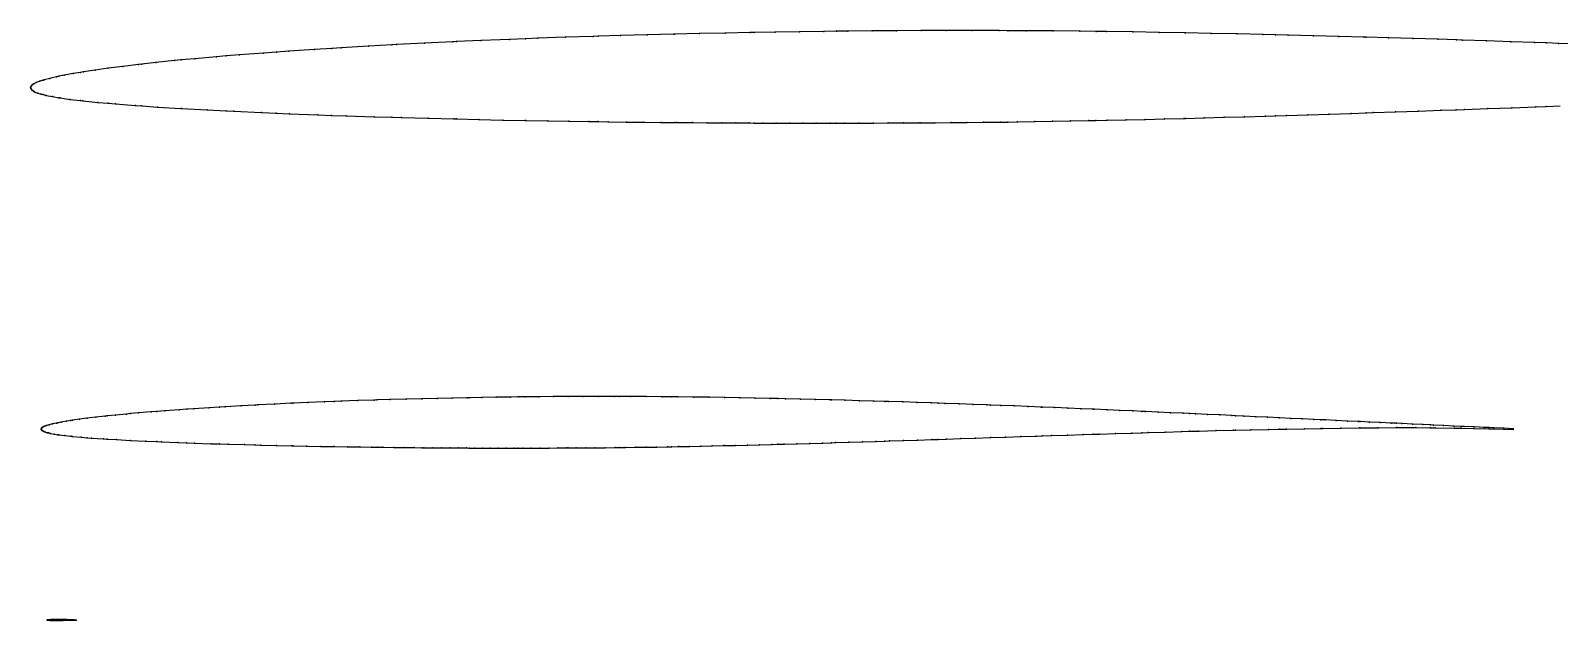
# Model space of a CAD drawing. Extents: x 0 to 4.67, y -4.5 to 1.66.
# Drawn here: x 0.2755 to 0.6919, y -4.5001 to -4.3394 of the extents above; entities that cross this region are included whole.
import ezdxf

# ---------------------------------------------------------------- set-up
doc = ezdxf.new("R2010")
doc.units = 0
doc.layers.get('0').update_dxf_attribs({"linetype": 'CONTINUOUS'})

msp = doc.modelspace()

# ---------------------------------------------------------------- linework, layer by layer
at = {"color": 4}
msp.add_lwpolyline([(0.69811, -4.34317), (0.69167, -4.34293), (0.68833, -4.34281), (0.68519, -4.34269), (0.67867, -4.34246), (0.6721, -4.34224), (0.66549, -4.34202), (0.66388, -4.34197), (0.65885, -4.34181), (0.65215, -4.3416), (0.64542, -4.3414), (0.63928, -4.34122), (0.63864, -4.3412), (0.63182, -4.34102), (0.62496, -4.34084), (0.61806, -4.34066), (0.61464, -4.34058), (0.61112, -4.3405), (0.60413, -4.34034), (0.5971, -4.3402), (0.59009, -4.34006), (0.59003, -4.34006), (0.58291, -4.33993), (0.57576, -4.33982), (0.56856, -4.33971), (0.56572, -4.33968), (0.56132, -4.33963), (0.55404, -4.33955), (0.54671, -4.3395), (0.54168, -4.33947), (0.53935, -4.33946), (0.53198, -4.33944), (0.52491, -4.33945), (0.51806, -4.33946), (0.51806, -4.33946), (0.51135, -4.3395), (0.50472, -4.33954), (0.49814, -4.3396), (0.49498, -4.33963), (0.49157, -4.33967), (0.48496, -4.33976), (0.47829, -4.33986), (0.47256, -4.33995), (0.47154, -4.33997), (0.46469, -4.3401), (0.45774, -4.34025), (0.45091, -4.3404), (0.45067, -4.34041), (0.44348, -4.34059), (0.43617, -4.3408), (0.43011, -4.34097), (0.42875, -4.34102), (0.42124, -4.34127), (0.41363, -4.34154), (0.41028, -4.34166), (0.40596, -4.34184), (0.39825, -4.34216), (0.39151, -4.34245), (0.39051, -4.3425), (0.3828, -4.34287), (0.37513, -4.34326), (0.3739, -4.34333), (0.36757, -4.34369), (0.36013, -4.34413), (0.35751, -4.34429), (0.35286, -4.34459), (0.34579, -4.34507), (0.34244, -4.3453), (0.33893, -4.34556), (0.33235, -4.34607), (0.32875, -4.34636), (0.32609, -4.34658), (0.3202, -4.34711), (0.31652, -4.34745), (0.3147, -4.34763), (0.30959, -4.34816), (0.3058, -4.34858), (0.30489, -4.34868), (0.30058, -4.3492), (0.29664, -4.3497), (0.29664, -4.3497), (0.29307, -4.35021), (0.28989, -4.35069), (0.28907, -4.35082), (0.28708, -4.35116), (0.28462, -4.35161), (0.28316, -4.3519), (0.2825, -4.35204), (0.28068, -4.35246), (0.27917, -4.35285), (0.27891, -4.35292), (0.27796, -4.35324), (0.27704, -4.3536), (0.27638, -4.35391), (0.27636, -4.35393), (0.27594, -4.35426), (0.27566, -4.35455), (0.27552, -4.35479), (0.27548, -4.35498), (0.27551, -4.35514), (0.27563, -4.35534), (0.27583, -4.35558), (0.27617, -4.35589), (0.27633, -4.356), (0.27668, -4.35617), (0.27741, -4.35645), (0.2784, -4.35676), (0.27889, -4.35689), (0.27971, -4.35708), (0.28141, -4.35743), (0.28313, -4.35773), (0.28356, -4.3578), (0.28629, -4.35818), (0.28905, -4.35852), (0.28971, -4.35859), (0.29384, -4.359), (0.29661, -4.35925), (0.29863, -4.35943), (0.30406, -4.35985), (0.30577, -4.35997), (0.31006, -4.36026), (0.31649, -4.36066), (0.31657, -4.36067), (0.32354, -4.36105), (0.32873, -4.36132), (0.33083, -4.36142), (0.33835, -4.36177), (0.34241, -4.36195), (0.34601, -4.36209), (0.35374, -4.36239), (0.35748, -4.36253), (0.36146, -4.36266), (0.36907, -4.36291), (0.37387, -4.36305), (0.37652, -4.36313), (0.38378, -4.36332), (0.39082, -4.36351), (0.39148, -4.36352), (0.39761, -4.36366), (0.40414, -4.3638), (0.41025, -4.36392), (0.4104, -4.36392), (0.41639, -4.36403), (0.42212, -4.36412), (0.42759, -4.36421), (0.43008, -4.36424), (0.43281, -4.36428), (0.4378, -4.36434), (0.44257, -4.36439), (0.44715, -4.36444), (0.45088, -4.36448), (0.45153, -4.36449), (0.45575, -4.36452), (0.45981, -4.36455), (0.46375, -4.36457), (0.46757, -4.36459), (0.47131, -4.36461), (0.47254, -4.36462), (0.47497, -4.36463), (0.4786, -4.36463), (0.4822, -4.36464), (0.48582, -4.36465), (0.48949, -4.36465), (0.49326, -4.36465), (0.49496, -4.36465), (0.49717, -4.36465), (0.50108, -4.36463), (0.50506, -4.36462), (0.50912, -4.36461), (0.51326, -4.36459), (0.51747, -4.36457), (0.51803, -4.36456), (0.52176, -4.36454), (0.52612, -4.3645), (0.53056, -4.36446), (0.53508, -4.36441), (0.53967, -4.36436), (0.54165, -4.36434), (0.54433, -4.3643), (0.54907, -4.36423), (0.55389, -4.36415), (0.55878, -4.36406), (0.56375, -4.36397), (0.5657, -4.36393), (0.56879, -4.36386), (0.57391, -4.36375), (0.5791, -4.36362), (0.58437, -4.36349), (0.58971, -4.36336), (0.59006, -4.36335), (0.59513, -4.36321), (0.60063, -4.36306), (0.6062, -4.3629), (0.61185, -4.36273), (0.61461, -4.36265), (0.61757, -4.36256), (0.62337, -4.36238), (0.62924, -4.36219), (0.63519, -4.36199), (0.63926, -4.36186), (0.64121, -4.36179), (0.64731, -4.36158), (0.65349, -4.36137), (0.65974, -4.36115), (0.66386, -4.361), (0.66606, -4.36092), (0.67246, -4.36069), (0.67894, -4.36045), (0.68549, -4.36021), (0.6883, -4.3601), (0.69212, -4.35996)], dxfattribs=at)
for points in [[(0.67939, -4.44787), (0.67676, -4.44775), (0.67409, -4.44763), (0.67273, -4.44757), (0.67141, -4.44751), (0.6687, -4.44739), (0.66596, -4.44726), (0.66519, -4.44723), (0.66319, -4.44714), (0.66041, -4.44701), (0.6576, -4.44688), (0.6568, -4.44684), (0.65476, -4.44675), (0.6519, -4.44661), (0.64901, -4.44648), (0.6476, -4.44641), (0.6461, -4.44634), (0.64316, -4.44621), (0.6402, -4.44607), (0.63765, -4.44595), (0.63721, -4.44593), (0.6342, -4.44578), (0.63116, -4.44564), (0.6281, -4.44549), (0.62697, -4.44544), (0.62501, -4.44535), (0.6219, -4.4452), (0.61877, -4.44505), (0.61564, -4.4449), (0.6156, -4.4449), (0.61242, -4.44475), (0.60921, -4.4446), (0.60597, -4.44444), (0.6037, -4.44434), (0.60271, -4.44429), (0.59942, -4.44414), (0.59611, -4.44398), (0.59278, -4.44383), (0.59121, -4.44375), (0.58942, -4.44367), (0.58603, -4.44352), (0.58262, -4.44336), (0.57918, -4.44321), (0.57823, -4.44316), (0.57572, -4.44305), (0.57224, -4.4429), (0.56873, -4.44274), (0.56519, -4.44259), (0.56482, -4.44257), (0.56163, -4.44244), (0.55804, -4.44229), (0.55443, -4.44214), (0.55105, -4.442), (0.5508, -4.44199), (0.54714, -4.44184), (0.54345, -4.44169), (0.53974, -4.44155), (0.53698, -4.44144), (0.53601, -4.44141), (0.53225, -4.44127), (0.52846, -4.44113), (0.52465, -4.44099), (0.52267, -4.44092), (0.52082, -4.44086), (0.51696, -4.44073), (0.51307, -4.4406), (0.50916, -4.44048), (0.50821, -4.44045), (0.50523, -4.44036), (0.50127, -4.44024), (0.49728, -4.44013), (0.49365, -4.44003), (0.49327, -4.44002), (0.48924, -4.43991), (0.48518, -4.43981), (0.48109, -4.43972), (0.47907, -4.43967), (0.47698, -4.43963), (0.47285, -4.43954), (0.46869, -4.43946), (0.46454, -4.43939), (0.46451, -4.43938), (0.4603, -4.43932), (0.45606, -4.43926), (0.45181, -4.4392), (0.45013, -4.43918), (0.44752, -4.43915), (0.44321, -4.43912), (0.43888, -4.43909), (0.4359, -4.43908), (0.43452, -4.43908), (0.43016, -4.43908), (0.42598, -4.43908), (0.42192, -4.4391), (0.42192, -4.4391), (0.41795, -4.43913), (0.41403, -4.43916), (0.41014, -4.4392), (0.40827, -4.43922), (0.40625, -4.43925), (0.40234, -4.43931), (0.39839, -4.43937), (0.395, -4.43943), (0.3944, -4.43944), (0.39034, -4.43952), (0.38623, -4.43961), (0.38219, -4.43971), (0.38205, -4.43971), (0.37779, -4.43982), (0.37347, -4.43995), (0.36988, -4.44005), (0.36908, -4.44008), (0.36463, -4.44023), (0.36013, -4.44039), (0.35815, -4.44046), (0.35559, -4.44056), (0.35103, -4.44075), (0.34704, -4.44092), (0.34645, -4.44095), (0.34189, -4.44117), (0.33735, -4.44139), (0.33662, -4.44143), (0.33287, -4.44163), (0.32848, -4.44189), (0.32692, -4.44198), (0.32417, -4.44215), (0.31999, -4.44242), (0.31801, -4.44256), (0.31593, -4.4427), (0.31204, -4.44299), (0.30991, -4.44316), (0.30834, -4.44328), (0.30485, -4.44358), (0.30267, -4.44377), (0.30159, -4.44387), (0.29857, -4.44417), (0.29633, -4.44441), (0.29579, -4.44446), (0.29324, -4.44476), (0.29091, -4.44504), (0.29091, -4.44504), (0.2888, -4.44532), (0.28691, -4.44559), (0.28643, -4.44566), (0.28525, -4.44585), (0.2838, -4.4461), (0.28293, -4.44626), (0.28254, -4.44634), (0.28146, -4.44657), (0.28057, -4.44679), (0.28042, -4.44683), (0.27986, -4.447), (0.27931, -4.4472), (0.27892, -4.44737), (0.27891, -4.44738), (0.27866, -4.44756), (0.27849, -4.44772), (0.27841, -4.44785), (0.27839, -4.44797), (0.27841, -4.44807), (0.27847, -4.44819), (0.2786, -4.44832), (0.2788, -4.44848), (0.27889, -4.44854), (0.2791, -4.44863), (0.27953, -4.44879), (0.28011, -4.44896), (0.2804, -4.44903), (0.28089, -4.44914), (0.2819, -4.44934), (0.28291, -4.4495), (0.28317, -4.44954), (0.28478, -4.44975), (0.28641, -4.44993), (0.28681, -4.44997), (0.28925, -4.45019), (0.29089, -4.45032), (0.29209, -4.45041), (0.2953, -4.45063), (0.29631, -4.4507), (0.29885, -4.45085), (0.30266, -4.45106), (0.3027, -4.45106), (0.30683, -4.45126), (0.30989, -4.4514), (0.31114, -4.45146), (0.31559, -4.45163), (0.31799, -4.45172), (0.32012, -4.4518), (0.3247, -4.45195), (0.32691, -4.45202), (0.32926, -4.45209), (0.33376, -4.45222), (0.3366, -4.4523), (0.33818, -4.45234), (0.34247, -4.45244), (0.34663, -4.45253), (0.34703, -4.45254), (0.35065, -4.45261), (0.35452, -4.45268), (0.35813, -4.45275), (0.35822, -4.45275), (0.36177, -4.45281), (0.36516, -4.45285), (0.36839, -4.4529), (0.36987, -4.45292), (0.37148, -4.45294), (0.37444, -4.45297), (0.37726, -4.453), (0.37996, -4.45303), (0.38217, -4.45305), (0.38256, -4.45305), (0.38505, -4.45307), (0.38746, -4.45308), (0.38979, -4.4531), (0.39205, -4.45311), (0.39426, -4.45312), (0.39499, -4.45313), (0.39643, -4.45313), (0.39857, -4.45314), (0.40071, -4.45314), (0.40285, -4.45314), (0.40502, -4.45315), (0.40725, -4.45315), (0.40825, -4.45315), (0.40956, -4.45315), (0.41187, -4.45314), (0.41423, -4.45314), (0.41664, -4.45313), (0.41908, -4.45312), (0.42158, -4.45311), (0.42191, -4.45311), (0.42411, -4.4531), (0.42669, -4.45308), (0.42932, -4.45306), (0.43199, -4.45304), (0.43471, -4.45301), (0.43588, -4.453), (0.43747, -4.45298), (0.44027, -4.45294), (0.44312, -4.4529), (0.44602, -4.45286), (0.44896, -4.45281), (0.45011, -4.45279), (0.45194, -4.45275), (0.45497, -4.45269), (0.45804, -4.45263), (0.46116, -4.45256), (0.46432, -4.45249), (0.46453, -4.45248), (0.46753, -4.45241), (0.47078, -4.45233), (0.47408, -4.45224), (0.47742, -4.45216), (0.47906, -4.45211), (0.4808, -4.45207), (0.48423, -4.45197), (0.48771, -4.45187), (0.49123, -4.45177), (0.49363, -4.4517), (0.49479, -4.45167), (0.4984, -4.45156), (0.50206, -4.45144), (0.50575, -4.45133), (0.50819, -4.45125), (0.5095, -4.45121), (0.51328, -4.45109), (0.51712, -4.45096), (0.52099, -4.45083), (0.52266, -4.45078), (0.52492, -4.4507), (0.52888, -4.45057), (0.53289, -4.45044), (0.53695, -4.4503), (0.53696, -4.4503), (0.54105, -4.45016), (0.54519, -4.45002), (0.54939, -4.44988), (0.55103, -4.44983), (0.55362, -4.44974), (0.5579, -4.4496), (0.56222, -4.44946), (0.5648, -4.44938), (0.56659, -4.44932), (0.571, -4.44918), (0.57546, -4.44905), (0.57821, -4.44896), (0.57996, -4.44891), (0.58451, -4.44878), (0.5891, -4.44865), (0.5912, -4.44859), (0.59374, -4.44852), (0.59842, -4.4484), (0.60315, -4.44828), (0.60368, -4.44827), (0.60792, -4.44817), (0.61273, -4.44807), (0.61563, -4.44801), (0.61759, -4.44797), (0.6225, -4.44788), (0.62696, -4.44781), (0.62745, -4.4478), (0.63244, -4.44773), (0.63748, -4.44767), (0.63763, -4.44767), (0.64256, -4.44762), (0.64759, -4.44759), (0.64769, -4.44759), (0.65286, -4.44758), (0.65678, -4.4476), (0.65808, -4.44761), (0.66334, -4.44769), (0.66517, -4.44773), (0.66865, -4.4478), (0.67271, -4.44791), (0.674, -4.44794), (0.67939, -4.44808), (0.67939, -4.44797)], [(0.28786, -4.5), (0.28781, -4.5), (0.28776, -4.49999), (0.28773, -4.49999), (0.2877, -4.49999), (0.28765, -4.49999), (0.2876, -4.49999), (0.28758, -4.49999), (0.28754, -4.49998), (0.28749, -4.49998), (0.28743, -4.49998), (0.28742, -4.49998), (0.28738, -4.49998), (0.28732, -4.49997), (0.28726, -4.49997), (0.28724, -4.49997), (0.28721, -4.49997), (0.28715, -4.49997), (0.28709, -4.49996), (0.28704, -4.49996), (0.28703, -4.49996), (0.28697, -4.49996), (0.28691, -4.49996), (0.28686, -4.49995), (0.28683, -4.49995), (0.28679, -4.49995), (0.28673, -4.49995), (0.28667, -4.49994), (0.28661, -4.49994), (0.28661, -4.49994), (0.28655, -4.49994), (0.28648, -4.49994), (0.28642, -4.49993), (0.28638, -4.49993), (0.28636, -4.49993), (0.28629, -4.49993), (0.28623, -4.49992), (0.28616, -4.49992), (0.28613, -4.49992), (0.2861, -4.49992), (0.28603, -4.49991), (0.28596, -4.49991), (0.2859, -4.49991), (0.28588, -4.49991), (0.28583, -4.49991), (0.28576, -4.4999), (0.28569, -4.4999), (0.28562, -4.4999), (0.28561, -4.4999), (0.28555, -4.49989), (0.28548, -4.49989), (0.28541, -4.49989), (0.28534, -4.49989), (0.28534, -4.49989), (0.28527, -4.49988), (0.28519, -4.49988), (0.28512, -4.49988), (0.28507, -4.49988), (0.28505, -4.49987), (0.28498, -4.49987), (0.2849, -4.49987), (0.28483, -4.49987), (0.28479, -4.49987), (0.28475, -4.49986), (0.28468, -4.49986), (0.2846, -4.49986), (0.28452, -4.49986), (0.28451, -4.49986), (0.28445, -4.49986), (0.28437, -4.49985), (0.28429, -4.49985), (0.28422, -4.49985), (0.28421, -4.49985), (0.28413, -4.49985), (0.28405, -4.49985), (0.28397, -4.49984), (0.28393, -4.49984), (0.28389, -4.49984), (0.28381, -4.49984), (0.28373, -4.49984), (0.28365, -4.49984), (0.28365, -4.49984), (0.28357, -4.49984), (0.28348, -4.49984), (0.2834, -4.49983), (0.28337, -4.49983), (0.28331, -4.49983), (0.28323, -4.49983), (0.28315, -4.49983), (0.28309, -4.49983), (0.28306, -4.49983), (0.28297, -4.49983), (0.28289, -4.49983), (0.28281, -4.49983), (0.28281, -4.49983), (0.28274, -4.49983), (0.28266, -4.49984), (0.28258, -4.49984), (0.28255, -4.49984), (0.28251, -4.49984), (0.28243, -4.49984), (0.28235, -4.49984), (0.28229, -4.49984), (0.28227, -4.49984), (0.28219, -4.49984), (0.28211, -4.49984), (0.28203, -4.49985), (0.28203, -4.49985), (0.28195, -4.49985), (0.28186, -4.49985), (0.28179, -4.49985), (0.28178, -4.49985), (0.28169, -4.49986), (0.2816, -4.49986), (0.28156, -4.49986), (0.28151, -4.49986), (0.28142, -4.49987), (0.28135, -4.49987), (0.28133, -4.49987), (0.28125, -4.49988), (0.28116, -4.49988), (0.28114, -4.49988), (0.28107, -4.49988), (0.28098, -4.49989), (0.28095, -4.49989), (0.2809, -4.49989), (0.28081, -4.4999), (0.28078, -4.4999), (0.28074, -4.4999), (0.28066, -4.49991), (0.28062, -4.49991), (0.28059, -4.49991), (0.28052, -4.49992), (0.28048, -4.49992), (0.28046, -4.49993), (0.2804, -4.49993), (0.28035, -4.49994), (0.28034, -4.49994), (0.28029, -4.49994), (0.28025, -4.49995), (0.28025, -4.49995), (0.2802, -4.49995), (0.28017, -4.49996), (0.28016, -4.49996), (0.28014, -4.49996), (0.28011, -4.49997), (0.28009, -4.49997), (0.28008, -4.49997), (0.28006, -4.49997), (0.28004, -4.49998), (0.28004, -4.49998), (0.28003, -4.49998), (0.28002, -4.49999), (0.28001, -4.49999), (0.28001, -4.49999), (0.28001, -4.49999), (0.28, -4.49999), (0.28, -4.5), (0.28, -4.5), (0.28, -4.5), (0.28, -4.5), (0.28, -4.50001), (0.28001, -4.50001), (0.28001, -4.50001), (0.28001, -4.50001), (0.28002, -4.50001), (0.28003, -4.50002), (0.28004, -4.50002), (0.28005, -4.50002), (0.28007, -4.50002), (0.28009, -4.50003), (0.28009, -4.50003), (0.28013, -4.50003), (0.28016, -4.50004), (0.28016, -4.50004), (0.28021, -4.50004), (0.28025, -4.50004), (0.28027, -4.50004), (0.28033, -4.50005), (0.28035, -4.50005), (0.2804, -4.50005), (0.28048, -4.50005), (0.28048, -4.50005), (0.28056, -4.50006), (0.28062, -4.50006), (0.28064, -4.50006), (0.28073, -4.50006), (0.28078, -4.50006), (0.28082, -4.50007), (0.28091, -4.50007), (0.28095, -4.50007), (0.281, -4.50007), (0.28108, -4.50007), (0.28114, -4.50007), (0.28117, -4.50007), (0.28126, -4.50008), (0.28134, -4.50008), (0.28135, -4.50008), (0.28142, -4.50008), (0.28149, -4.50008), (0.28156, -4.50008), (0.28157, -4.50008), (0.28163, -4.50008), (0.2817, -4.50008), (0.28176, -4.50008), (0.28179, -4.50008), (0.28182, -4.50008), (0.28188, -4.50009), (0.28194, -4.50009), (0.28199, -4.50009), (0.28203, -4.50009), (0.28204, -4.50009), (0.28209, -4.50009), (0.28214, -4.50009), (0.28218, -4.50009), (0.28223, -4.50009), (0.28227, -4.50009), (0.28229, -4.50009), (0.28231, -4.50009), (0.28236, -4.50009), (0.2824, -4.50009), (0.28244, -4.50009), (0.28248, -4.50009), (0.28253, -4.50009), (0.28254, -4.50009), (0.28257, -4.50009), (0.28262, -4.50009), (0.28266, -4.50009), (0.28271, -4.50009), (0.28276, -4.50009), (0.28281, -4.50009), (0.28281, -4.50009), (0.28286, -4.50009), (0.28291, -4.50009), (0.28296, -4.50009), (0.28301, -4.50009), (0.28306, -4.50009), (0.28309, -4.50009), (0.28312, -4.50009), (0.28317, -4.50009), (0.28323, -4.50009), (0.28329, -4.50008), (0.28334, -4.50008), (0.28337, -4.50008), (0.2834, -4.50008), (0.28346, -4.50008), (0.28352, -4.50008), (0.28358, -4.50008), (0.28364, -4.50008), (0.28365, -4.50008), (0.28371, -4.50008), (0.28377, -4.50008), (0.28384, -4.50007), (0.2839, -4.50007), (0.28393, -4.50007), (0.28397, -4.50007), (0.28403, -4.50007), (0.2841, -4.50007), (0.28417, -4.50007), (0.28422, -4.50007), (0.28424, -4.50006), (0.28431, -4.50006), (0.28438, -4.50006), (0.28446, -4.50006), (0.2845, -4.50006), (0.28453, -4.50006), (0.2846, -4.50005), (0.28468, -4.50005), (0.28475, -4.50005), (0.28479, -4.50005), (0.28483, -4.50005), (0.28491, -4.50005), (0.28499, -4.50004), (0.28507, -4.50004), (0.28507, -4.50004), (0.28515, -4.50004), (0.28523, -4.50004), (0.28531, -4.50003), (0.28534, -4.50003), (0.2854, -4.50003), (0.28548, -4.50003), (0.28556, -4.50003), (0.28561, -4.50003), (0.28565, -4.50002), (0.28574, -4.50002), (0.28582, -4.50002), (0.28588, -4.50002), (0.28591, -4.50002), (0.286, -4.50002), (0.28609, -4.50001), (0.28613, -4.50001), (0.28618, -4.50001), (0.28627, -4.50001), (0.28636, -4.50001), (0.28638, -4.50001), (0.28646, -4.5), (0.28655, -4.5), (0.28661, -4.5), (0.28665, -4.5), (0.28675, -4.5), (0.28683, -4.5), (0.28684, -4.5), (0.28694, -4.5), (0.28704, -4.49999), (0.28704, -4.49999), (0.28714, -4.49999), (0.28724, -4.49999), (0.28724, -4.49999), (0.28734, -4.49999), (0.28742, -4.49999), (0.28744, -4.49999), (0.28754, -4.49999), (0.28758, -4.49999), (0.28765, -4.5), (0.28773, -4.5), (0.28775, -4.5), (0.28786, -4.5), (0.28786, -4.5)]]:
    msp.add_lwpolyline(points, close=True, dxfattribs=at)
at = {"color": 2}
for p in [(0.49814, -4.3396, 76.1317), (0.50472, -4.33954, 76.1317), (0.51135, -4.3395, 76.1317), (0.51806, -4.33946, 76.1317), (0.51806, -4.33946, 76.1317), (0.52491, -4.33945, 76.1317), (0.53198, -4.33944, 76.1317), (0.53935, -4.33946, 76.1317), (0.54168, -4.33947, 76.1317), (0.54671, -4.3395, 76.1317), (0.55404, -4.33955, 76.1317), (0.36757, -4.34369, 76.1317), (0.3739, -4.34333, 76.1317), (0.37513, -4.34326, 76.1317), (0.3828, -4.34287, 76.1317), (0.39051, -4.3425, 76.1317), (0.39151, -4.34245, 76.1317), (0.39825, -4.34216, 76.1317), (0.40596, -4.34184, 76.1317), (0.41028, -4.34166, 76.1317), (0.41363, -4.34154, 76.1317), (0.42124, -4.34127, 76.1317), (0.42875, -4.34102, 76.1317), (0.43011, -4.34097, 76.1317), (0.43617, -4.3408, 76.1317), (0.44348, -4.34059, 76.1317), (0.45067, -4.34041, 76.1317), (0.45091, -4.3404, 76.1317), (0.45774, -4.34025, 76.1317), (0.46469, -4.3401, 76.1317), (0.47154, -4.33997, 76.1317), (0.47256, -4.33995, 76.1317), (0.47829, -4.33986, 76.1317), (0.48496, -4.33976, 76.1317), (0.49157, -4.33967, 76.1317), (0.49498, -4.33963, 76.1317), (0.56132, -4.33963, 76.1317), (0.56572, -4.33968, 76.1317), (0.56856, -4.33971, 76.1317), (0.57576, -4.33982, 76.1317), (0.58291, -4.33993, 76.1317), (0.59003, -4.34006, 76.1317), (0.59009, -4.34006, 76.1317), (0.5971, -4.3402, 76.1317), (0.60413, -4.34034, 76.1317), (0.61112, -4.3405, 76.1317), (0.61464, -4.34058, 76.1317), (0.61806, -4.34066, 76.1317), (0.62496, -4.34084, 76.1317), (0.63182, -4.34102, 76.1317), (0.63864, -4.3412, 76.1317), (0.63928, -4.34122, 76.1317), (0.64542, -4.3414, 76.1317), (0.65215, -4.3416, 76.1317), (0.65885, -4.34181, 76.1317), (0.66388, -4.34197, 76.1317), (0.66549, -4.34202, 76.1317), (0.6721, -4.34224, 76.1317), (0.67867, -4.34246, 76.1317), (0.68519, -4.34269, 76.1317), (0.68833, -4.34281, 76.1317), (0.69167, -4.34293, 76.1317), (0.3147, -4.34763, 76.1317), (0.31652, -4.34745, 76.1317), (0.3202, -4.34711, 76.1317), (0.32609, -4.34658, 76.1317), (0.32875, -4.34636, 76.1317), (0.33235, -4.34607, 76.1317), (0.33893, -4.34556, 76.1317), (0.34244, -4.3453, 76.1317), (0.34579, -4.34507, 76.1317), (0.35286, -4.34459, 76.1317), (0.35751, -4.34429, 76.1317), (0.36013, -4.34413, 76.1317), (0.2825, -4.35204, 76.1317), (0.28316, -4.3519, 76.1317), (0.28462, -4.35161, 76.1317), (0.28708, -4.35116, 76.1317), (0.28907, -4.35082, 76.1317), (0.28989, -4.35069, 76.1317), (0.29307, -4.35021, 76.1317), (0.29664, -4.3497, 76.1317), (0.29664, -4.3497, 76.1317), (0.30058, -4.3492, 76.1317), (0.30489, -4.34868, 76.1317), (0.3058, -4.34858, 76.1317), (0.30959, -4.34816, 76.1317), (0.27548, -4.35498, 76.1317), (0.27551, -4.35514, 76.1317), (0.27552, -4.35479, 76.1317), (0.27563, -4.35534, 76.1317), (0.27566, -4.35455, 76.1317), (0.27583, -4.35558, 76.1317), (0.27594, -4.35426, 76.1317), (0.27617, -4.35589, 76.1317), (0.27633, -4.356, 76.1317), (0.27636, -4.35393, 76.1317), (0.27638, -4.35391, 76.1317), (0.27668, -4.35617, 76.1317), (0.27704, -4.3536, 76.1317), (0.27796, -4.35324, 76.1317), (0.27891, -4.35292, 76.1317), (0.27917, -4.35285, 76.1317), (0.28068, -4.35246, 76.1317), (0.27741, -4.35645, 76.1317), (0.2784, -4.35676, 76.1317), (0.27889, -4.35689, 76.1317), (0.27971, -4.35708, 76.1317), (0.28141, -4.35743, 76.1317), (0.28313, -4.35773, 76.1317), (0.28356, -4.3578, 76.1317), (0.28629, -4.35818, 76.1317), (0.28905, -4.35852, 76.1317), (0.28971, -4.35859, 76.1317), (0.29384, -4.359, 76.1317), (0.29661, -4.35925, 76.1317), (0.29863, -4.35943, 76.1317), (0.30406, -4.35985, 76.1317), (0.30577, -4.35997, 76.1317), (0.31006, -4.36026, 76.1317), (0.68549, -4.36021, 76.1317), (0.6883, -4.3601, 76.1317), (0.31649, -4.36066, 76.1317), (0.31657, -4.36067, 76.1317), (0.32354, -4.36105, 76.1317), (0.32873, -4.36132, 76.1317), (0.33083, -4.36142, 76.1317), (0.33835, -4.36177, 76.1317), (0.34241, -4.36195, 76.1317), (0.34601, -4.36209, 76.1317), (0.35374, -4.36239, 76.1317), (0.35748, -4.36253, 76.1317), (0.36146, -4.36266, 76.1317), (0.36907, -4.36291, 76.1317), (0.37387, -4.36305, 76.1317), (0.37652, -4.36313, 76.1317), (0.38378, -4.36332, 76.1317), (0.39082, -4.36351, 76.1317), (0.39148, -4.36352, 76.1317), (0.39761, -4.36366, 76.1317), (0.40414, -4.3638, 76.1317), (0.41025, -4.36392, 76.1317), (0.4104, -4.36392, 76.1317), (0.41639, -4.36403, 76.1317), (0.42212, -4.36412, 76.1317), (0.42759, -4.36421, 76.1317), (0.43008, -4.36424, 76.1317), (0.43281, -4.36428, 76.1317), (0.4378, -4.36434, 76.1317), (0.44257, -4.36439, 76.1317), (0.44715, -4.36444, 76.1317), (0.45088, -4.36448, 76.1317), (0.45153, -4.36449, 76.1317), (0.45575, -4.36452, 76.1317), (0.45981, -4.36455, 76.1317), (0.46375, -4.36457, 76.1317), (0.46757, -4.36459, 76.1317), (0.51326, -4.36459, 76.1317), (0.51747, -4.36457, 76.1317), (0.51803, -4.36456, 76.1317), (0.52176, -4.36454, 76.1317), (0.52612, -4.3645, 76.1317), (0.53056, -4.36446, 76.1317), (0.53508, -4.36441, 76.1317), (0.53967, -4.36436, 76.1317), (0.54165, -4.36434, 76.1317), (0.54433, -4.3643, 76.1317), (0.54907, -4.36423, 76.1317), (0.55389, -4.36415, 76.1317), (0.55878, -4.36406, 76.1317), (0.56375, -4.36397, 76.1317), (0.5657, -4.36393, 76.1317), (0.56879, -4.36386, 76.1317), (0.57391, -4.36375, 76.1317), (0.5791, -4.36362, 76.1317), (0.58437, -4.36349, 76.1317), (0.58971, -4.36336, 76.1317), (0.59006, -4.36335, 76.1317), (0.59513, -4.36321, 76.1317), (0.60063, -4.36306, 76.1317), (0.6062, -4.3629, 76.1317), (0.61185, -4.36273, 76.1317), (0.61461, -4.36265, 76.1317), (0.61757, -4.36256, 76.1317), (0.62337, -4.36238, 76.1317), (0.62924, -4.36219, 76.1317), (0.63519, -4.36199, 76.1317), (0.63926, -4.36186, 76.1317), (0.64121, -4.36179, 76.1317), (0.64731, -4.36158, 76.1317), (0.65349, -4.36137, 76.1317), (0.65974, -4.36115, 76.1317), (0.66386, -4.361, 76.1317), (0.66606, -4.36092, 76.1317), (0.67246, -4.36069, 76.1317), (0.67894, -4.36045, 76.1317), (0.47131, -4.36461, 76.1317), (0.47254, -4.36462, 76.1317), (0.47497, -4.36463, 76.1317), (0.4786, -4.36463, 76.1317), (0.4822, -4.36464, 76.1317), (0.48582, -4.36465, 76.1317), (0.48949, -4.36465, 76.1317), (0.49326, -4.36465, 76.1317), (0.49496, -4.36465, 76.1317), (0.49717, -4.36465, 76.1317), (0.50108, -4.36463, 76.1317), (0.50506, -4.36462, 76.1317), (0.50912, -4.36461, 76.1317), (0.39034, -4.43952, 77.7145), (0.3944, -4.43944, 77.7145), (0.395, -4.43943, 77.7145), (0.39839, -4.43937, 77.7145), (0.40234, -4.43931, 77.7145), (0.40625, -4.43925, 77.7145), (0.40827, -4.43922, 77.7145), (0.41014, -4.4392, 77.7145), (0.41403, -4.43916, 77.7145), (0.41795, -4.43913, 77.7145), (0.42192, -4.4391, 77.7145), (0.42192, -4.4391, 77.7145), (0.42598, -4.43908, 77.7145), (0.43016, -4.43908, 77.7145), (0.43452, -4.43908, 77.7145), (0.4359, -4.43908, 77.7145), (0.43888, -4.43909, 77.7145), (0.44321, -4.43912, 77.7145), (0.44752, -4.43915, 77.7145), (0.45013, -4.43918, 77.7145), (0.45181, -4.4392, 77.7145), (0.45606, -4.43926, 77.7145), (0.4603, -4.43932, 77.7145), (0.46451, -4.43938, 77.7145), (0.46454, -4.43939, 77.7145), (0.46869, -4.43946, 77.7145), (0.47285, -4.43954, 77.7145), (0.30485, -4.44358, 77.7145), (0.30834, -4.44328, 77.7145), (0.30991, -4.44316, 77.7145), (0.31204, -4.44299, 77.7145), (0.31593, -4.4427, 77.7145), (0.31801, -4.44256, 77.7145), (0.31999, -4.44242, 77.7145), (0.32417, -4.44215, 77.7145), (0.32692, -4.44198, 77.7145), (0.32848, -4.44189, 77.7145), (0.33287, -4.44163, 77.7145), (0.33662, -4.44143, 77.7145), (0.33735, -4.44139, 77.7145), (0.34189, -4.44117, 77.7145), (0.34645, -4.44095, 77.7145), (0.34704, -4.44092, 77.7145), (0.35103, -4.44075, 77.7145), (0.35559, -4.44056, 77.7145), (0.35815, -4.44046, 77.7145), (0.36013, -4.44039, 77.7145), (0.36463, -4.44023, 77.7145), (0.36908, -4.44008, 77.7145), (0.36988, -4.44005, 77.7145), (0.37347, -4.43995, 77.7145), (0.37779, -4.43982, 77.7145), (0.38205, -4.43971, 77.7145), (0.38219, -4.43971, 77.7145), (0.38623, -4.43961, 77.7145), (0.47698, -4.43963, 77.7145), (0.47907, -4.43967, 77.7145), (0.48109, -4.43972, 77.7145), (0.48518, -4.43981, 77.7145), (0.48924, -4.43991, 77.7145), (0.49327, -4.44002, 77.7145), (0.49365, -4.44003, 77.7145), (0.49728, -4.44013, 77.7145), (0.50127, -4.44024, 77.7145), (0.50523, -4.44036, 77.7145), (0.50821, -4.44045, 77.7145), (0.50916, -4.44048, 77.7145), (0.51307, -4.4406, 77.7145), (0.51696, -4.44073, 77.7145), (0.52082, -4.44086, 77.7145), (0.52267, -4.44092, 77.7145), (0.52465, -4.44099, 77.7145), (0.52846, -4.44113, 77.7145), (0.53225, -4.44127, 77.7145), (0.53601, -4.44141, 77.7145), (0.53698, -4.44144, 77.7145), (0.53974, -4.44155, 77.7145), (0.54345, -4.44169, 77.7145), (0.54714, -4.44184, 77.7145), (0.5508, -4.44199, 77.7145), (0.55105, -4.442, 77.7145), (0.55443, -4.44214, 77.7145), (0.55804, -4.44229, 77.7145), (0.56163, -4.44244, 77.7145), (0.56482, -4.44257, 77.7145), (0.56519, -4.44259, 77.7145), (0.56873, -4.44274, 77.7145), (0.57224, -4.4429, 77.7145), (0.57572, -4.44305, 77.7145), (0.57823, -4.44316, 77.7145), (0.57918, -4.44321, 77.7145), (0.58262, -4.44336, 77.7145), (0.58603, -4.44352, 77.7145), (0.58942, -4.44367, 77.7145), (0.27841, -4.44785, 77.7145), (0.27849, -4.44772, 77.7145), (0.27866, -4.44756, 77.7145), (0.27891, -4.44738, 77.7145), (0.27892, -4.44737, 77.7145), (0.27931, -4.4472, 77.7145), (0.27986, -4.447, 77.7145), (0.28042, -4.44683, 77.7145), (0.28057, -4.44679, 77.7145), (0.28146, -4.44657, 77.7145), (0.28254, -4.44634, 77.7145), (0.28293, -4.44626, 77.7145), (0.2838, -4.4461, 77.7145), (0.28525, -4.44585, 77.7145), (0.28643, -4.44566, 77.7145), (0.28691, -4.44559, 77.7145), (0.2888, -4.44532, 77.7145), (0.29091, -4.44504, 77.7145), (0.29091, -4.44504, 77.7145), (0.29324, -4.44476, 77.7145), (0.29579, -4.44446, 77.7145), (0.29633, -4.44441, 77.7145), (0.29857, -4.44417, 77.7145), (0.30159, -4.44387, 77.7145), (0.30267, -4.44377, 77.7145), (0.59121, -4.44375, 77.7145), (0.59278, -4.44383, 77.7145), (0.59611, -4.44398, 77.7145), (0.59942, -4.44414, 77.7145), (0.60271, -4.44429, 77.7145), (0.6037, -4.44434, 77.7145), (0.60597, -4.44444, 77.7145), (0.60921, -4.4446, 77.7145), (0.61242, -4.44475, 77.7145), (0.6156, -4.4449, 77.7145), (0.61564, -4.4449, 77.7145), (0.61877, -4.44505, 77.7145), (0.6219, -4.4452, 77.7145), (0.6225, -4.44788, 77.7145), (0.62501, -4.44535, 77.7145), (0.62696, -4.44781, 77.7145), (0.62697, -4.44544, 77.7145), (0.62745, -4.4478, 77.7145), (0.6281, -4.44549, 77.7145), (0.63116, -4.44564, 77.7145), (0.63244, -4.44773, 77.7145), (0.6342, -4.44578, 77.7145), (0.63721, -4.44593, 77.7145), (0.63748, -4.44767, 77.7145), (0.63763, -4.44767, 77.7145), (0.63765, -4.44595, 77.7145), (0.6402, -4.44607, 77.7145), (0.64256, -4.44762, 77.7145), (0.64316, -4.44621, 77.7145), (0.6461, -4.44634, 77.7145), (0.64759, -4.44759, 77.7145), (0.6476, -4.44641, 77.7145), (0.64769, -4.44759, 77.7145), (0.64901, -4.44648, 77.7145), (0.6519, -4.44661, 77.7145), (0.65286, -4.44758, 77.7145), (0.65476, -4.44675, 77.7145), (0.65678, -4.4476, 77.7145), (0.6568, -4.44684, 77.7145), (0.6576, -4.44688, 77.7145), (0.65808, -4.44761, 77.7145), (0.66041, -4.44701, 77.7145), (0.66319, -4.44714, 77.7145), (0.66334, -4.44769, 77.7145), (0.66517, -4.44773, 77.7145), (0.66519, -4.44723, 77.7145), (0.66596, -4.44726, 77.7145), (0.66865, -4.4478, 77.7145), (0.6687, -4.44739, 77.7145), (0.67141, -4.44751, 77.7145), (0.67273, -4.44757, 77.7145), (0.67409, -4.44763, 77.7145), (0.67676, -4.44775, 77.7145), (0.67939, -4.44787, 77.7145), (0.27839, -4.44797, 77.7145), (0.27841, -4.44807, 77.7145), (0.27847, -4.44819, 77.7145), (0.2786, -4.44832, 77.7145), (0.2788, -4.44848, 77.7145), (0.27889, -4.44854, 77.7145), (0.2791, -4.44863, 77.7145), (0.27953, -4.44879, 77.7145), (0.28011, -4.44896, 77.7145), (0.2804, -4.44903, 77.7145), (0.28089, -4.44914, 77.7145), (0.2819, -4.44934, 77.7145), (0.28291, -4.4495, 77.7145), (0.28317, -4.44954, 77.7145), (0.28478, -4.44975, 77.7145), (0.28641, -4.44993, 77.7145), (0.28681, -4.44997, 77.7145), (0.28925, -4.45019, 77.7145), (0.29089, -4.45032, 77.7145), (0.29209, -4.45041, 77.7145), (0.2953, -4.45063, 77.7145), (0.29631, -4.4507, 77.7145), (0.29885, -4.45085, 77.7145), (0.30266, -4.45106, 77.7145), (0.3027, -4.45106, 77.7145), (0.30683, -4.45126, 77.7145), (0.30989, -4.4514, 77.7145), (0.31114, -4.45146, 77.7145), (0.31559, -4.45163, 77.7145), (0.31799, -4.45172, 77.7145), (0.32012, -4.4518, 77.7145), (0.3247, -4.45195, 77.7145), (0.32691, -4.45202, 77.7145), (0.48423, -4.45197, 77.7145), (0.48771, -4.45187, 77.7145), (0.49123, -4.45177, 77.7145), (0.49363, -4.4517, 77.7145), (0.49479, -4.45167, 77.7145), (0.4984, -4.45156, 77.7145), (0.50206, -4.45144, 77.7145), (0.50575, -4.45133, 77.7145), (0.50819, -4.45125, 77.7145), (0.5095, -4.45121, 77.7145), (0.51328, -4.45109, 77.7145), (0.51712, -4.45096, 77.7145), (0.52099, -4.45083, 77.7145), (0.52266, -4.45078, 77.7145), (0.52492, -4.4507, 77.7145), (0.52888, -4.45057, 77.7145), (0.53289, -4.45044, 77.7145), (0.53695, -4.4503, 77.7145), (0.53696, -4.4503, 77.7145), (0.54105, -4.45016, 77.7145), (0.54519, -4.45002, 77.7145), (0.54939, -4.44988, 77.7145), (0.55103, -4.44983, 77.7145), (0.55362, -4.44974, 77.7145), (0.5579, -4.4496, 77.7145), (0.56222, -4.44946, 77.7145), (0.5648, -4.44938, 77.7145), (0.56659, -4.44932, 77.7145), (0.571, -4.44918, 77.7145), (0.57546, -4.44905, 77.7145), (0.57821, -4.44896, 77.7145), (0.57996, -4.44891, 77.7145), (0.58451, -4.44878, 77.7145), (0.5891, -4.44865, 77.7145), (0.5912, -4.44859, 77.7145), (0.59374, -4.44852, 77.7145), (0.59842, -4.4484, 77.7145), (0.60315, -4.44828, 77.7145), (0.60368, -4.44827, 77.7145), (0.60792, -4.44817, 77.7145), (0.61273, -4.44807, 77.7145), (0.61563, -4.44801, 77.7145), (0.61759, -4.44797, 77.7145), (0.67271, -4.44791, 77.7145), (0.674, -4.44794, 77.7145), (0.67939, -4.44797, 77.7145), (0.67939, -4.44808, 77.7145), (0.32926, -4.45209, 77.7145), (0.33376, -4.45222, 77.7145), (0.3366, -4.4523, 77.7145), (0.33818, -4.45234, 77.7145), (0.34247, -4.45244, 77.7145), (0.34663, -4.45253, 77.7145), (0.34703, -4.45254, 77.7145), (0.35065, -4.45261, 77.7145), (0.35452, -4.45268, 77.7145), (0.35813, -4.45275, 77.7145), (0.35822, -4.45275, 77.7145), (0.36177, -4.45281, 77.7145), (0.36516, -4.45285, 77.7145), (0.36839, -4.4529, 77.7145), (0.36987, -4.45292, 77.7145), (0.37148, -4.45294, 77.7145), (0.37444, -4.45297, 77.7145), (0.37726, -4.453, 77.7145), (0.37996, -4.45303, 77.7145), (0.38217, -4.45305, 77.7145), (0.38256, -4.45305, 77.7145), (0.38505, -4.45307, 77.7145), (0.38746, -4.45308, 77.7145), (0.38979, -4.4531, 77.7145), (0.39205, -4.45311, 77.7145), (0.39426, -4.45312, 77.7145), (0.39499, -4.45313, 77.7145), (0.39643, -4.45313, 77.7145), (0.39857, -4.45314, 77.7145), (0.40071, -4.45314, 77.7145), (0.40285, -4.45314, 77.7145), (0.40502, -4.45315, 77.7145), (0.40725, -4.45315, 77.7145), (0.40825, -4.45315, 77.7145), (0.40956, -4.45315, 77.7145), (0.41187, -4.45314, 77.7145), (0.41423, -4.45314, 77.7145), (0.41664, -4.45313, 77.7145), (0.41908, -4.45312, 77.7145), (0.42158, -4.45311, 77.7145), (0.42191, -4.45311, 77.7145), (0.42411, -4.4531, 77.7145), (0.42669, -4.45308, 77.7145), (0.42932, -4.45306, 77.7145), (0.43199, -4.45304, 77.7145), (0.43471, -4.45301, 77.7145), (0.43588, -4.453, 77.7145), (0.43747, -4.45298, 77.7145), (0.44027, -4.45294, 77.7145), (0.44312, -4.4529, 77.7145), (0.44602, -4.45286, 77.7145), (0.44896, -4.45281, 77.7145), (0.45011, -4.45279, 77.7145), (0.45194, -4.45275, 77.7145), (0.45497, -4.45269, 77.7145), (0.45804, -4.45263, 77.7145), (0.46116, -4.45256, 77.7145), (0.46432, -4.45249, 77.7145), (0.46453, -4.45248, 77.7145), (0.46753, -4.45241, 77.7145), (0.47078, -4.45233, 77.7145), (0.47408, -4.45224, 77.7145), (0.47742, -4.45216, 77.7145), (0.47906, -4.45211, 77.7145), (0.4808, -4.45207, 77.7145), (0.28, -4.49999, 78.6), (0.28, -4.5, 78.6), (0.28, -4.5, 78.6), (0.28, -4.5, 78.6), (0.28, -4.5, 78.6), (0.28, -4.50001, 78.6), (0.28001, -4.49999, 78.6), (0.28001, -4.49999, 78.6), (0.28001, -4.49999, 78.6), (0.28001, -4.50001, 78.6), (0.28001, -4.50001, 78.6), (0.28001, -4.50001, 78.6), (0.28002, -4.49999, 78.6), (0.28002, -4.50001, 78.6), (0.28003, -4.49998, 78.6), (0.28003, -4.50002, 78.6), (0.28004, -4.49998, 78.6), (0.28004, -4.49998, 78.6), (0.28004, -4.50002, 78.6), (0.28005, -4.50002, 78.6), (0.28006, -4.49997, 78.6), (0.28007, -4.50002, 78.6), (0.28008, -4.49997, 78.6), (0.28009, -4.49997, 78.6), (0.28009, -4.50003, 78.6), (0.28009, -4.50003, 78.6), (0.28011, -4.49997, 78.6), (0.28013, -4.50003, 78.6), (0.28014, -4.49996, 78.6), (0.28016, -4.49996, 78.6), (0.28016, -4.50004, 78.6), (0.28016, -4.50004, 78.6), (0.28017, -4.49996, 78.6), (0.2802, -4.49995, 78.6), (0.28021, -4.50004, 78.6), (0.28025, -4.49995, 78.6), (0.28025, -4.49995, 78.6), (0.28025, -4.50004, 78.6), (0.28027, -4.50004, 78.6), (0.28029, -4.49994, 78.6), (0.28033, -4.50005, 78.6), (0.28034, -4.49994, 78.6), (0.28035, -4.49994, 78.6), (0.28035, -4.50005, 78.6), (0.2804, -4.49993, 78.6), (0.2804, -4.50005, 78.6), (0.28046, -4.49993, 78.6), (0.28048, -4.49992, 78.6), (0.28048, -4.50005, 78.6), (0.28048, -4.50005, 78.6), (0.28052, -4.49992, 78.6), (0.28056, -4.50006, 78.6), (0.28059, -4.49991, 78.6), (0.28062, -4.49991, 78.6), (0.28062, -4.50006, 78.6), (0.28064, -4.50006, 78.6), (0.28066, -4.49991, 78.6), (0.28073, -4.50006, 78.6), (0.28074, -4.4999, 78.6), (0.28078, -4.4999, 78.6), (0.28078, -4.50006, 78.6), (0.28081, -4.4999, 78.6), (0.28082, -4.50007, 78.6), (0.2809, -4.49989, 78.6), (0.28091, -4.50007, 78.6), (0.28095, -4.49989, 78.6), (0.28095, -4.50007, 78.6), (0.28098, -4.49989, 78.6), (0.281, -4.50007, 78.6), (0.28107, -4.49988, 78.6), (0.28108, -4.50007, 78.6), (0.28114, -4.49988, 78.6), (0.28114, -4.50007, 78.6), (0.28116, -4.49988, 78.6), (0.28117, -4.50007, 78.6), (0.28125, -4.49988, 78.6), (0.28126, -4.50008, 78.6), (0.28133, -4.49987, 78.6), (0.28134, -4.50008, 78.6), (0.28135, -4.49987, 78.6), (0.28135, -4.50008, 78.6), (0.28142, -4.49987, 78.6), (0.28142, -4.50008, 78.6), (0.28149, -4.50008, 78.6), (0.28151, -4.49986, 78.6), (0.28156, -4.49986, 78.6), (0.28156, -4.50008, 78.6), (0.28157, -4.50008, 78.6), (0.2816, -4.49986, 78.6), (0.28163, -4.50008, 78.6), (0.28169, -4.49986, 78.6), (0.2817, -4.50008, 78.6), (0.28176, -4.50008, 78.6), (0.28178, -4.49985, 78.6), (0.28179, -4.49985, 78.6), (0.28179, -4.50008, 78.6), (0.28182, -4.50008, 78.6), (0.28186, -4.49985, 78.6), (0.28188, -4.50009, 78.6), (0.28194, -4.50009, 78.6), (0.28195, -4.49985, 78.6), (0.28199, -4.50009, 78.6), (0.28203, -4.49985, 78.6), (0.28203, -4.49985, 78.6), (0.28203, -4.50009, 78.6), (0.28204, -4.50009, 78.6), (0.28209, -4.50009, 78.6), (0.28211, -4.49984, 78.6), (0.28214, -4.50009, 78.6), (0.28218, -4.50009, 78.6), (0.28219, -4.49984, 78.6), (0.28223, -4.50009, 78.6), (0.28227, -4.49984, 78.6), (0.28227, -4.50009, 78.6), (0.28229, -4.49984, 78.6), (0.28229, -4.50009, 78.6), (0.28231, -4.50009, 78.6), (0.28235, -4.49984, 78.6), (0.28236, -4.50009, 78.6), (0.2824, -4.50009, 78.6), (0.28243, -4.49984, 78.6), (0.28244, -4.50009, 78.6), (0.28248, -4.50009, 78.6), (0.28251, -4.49984, 78.6), (0.28253, -4.50009, 78.6), (0.28254, -4.50009, 78.6), (0.28255, -4.49984, 78.6), (0.28257, -4.50009, 78.6), (0.28258, -4.49984, 78.6), (0.28262, -4.50009, 78.6), (0.28266, -4.49984, 78.6), (0.28266, -4.50009, 78.6), (0.28271, -4.50009, 78.6), (0.28274, -4.49983, 78.6), (0.28276, -4.50009, 78.6), (0.28281, -4.49983, 78.6), (0.28281, -4.49983, 78.6), (0.28281, -4.50009, 78.6), (0.28281, -4.50009, 78.6), (0.28286, -4.50009, 78.6), (0.28289, -4.49983, 78.6), (0.28291, -4.50009, 78.6), (0.28296, -4.50009, 78.6), (0.28297, -4.49983, 78.6), (0.28301, -4.50009, 78.6), (0.28306, -4.49983, 78.6), (0.28306, -4.50009, 78.6), (0.28309, -4.49983, 78.6), (0.28309, -4.50009, 78.6), (0.28312, -4.50009, 78.6), (0.28315, -4.49983, 78.6), (0.28317, -4.50009, 78.6), (0.28323, -4.49983, 78.6), (0.28323, -4.50009, 78.6), (0.28329, -4.50008, 78.6), (0.28331, -4.49983, 78.6), (0.28334, -4.50008, 78.6), (0.28337, -4.49983, 78.6), (0.28337, -4.50008, 78.6), (0.2834, -4.49983, 78.6), (0.2834, -4.50008, 78.6), (0.28346, -4.50008, 78.6), (0.28348, -4.49984, 78.6), (0.28352, -4.50008, 78.6), (0.28357, -4.49984, 78.6), (0.28358, -4.50008, 78.6), (0.28364, -4.50008, 78.6), (0.28365, -4.49984, 78.6), (0.28365, -4.49984, 78.6), (0.28365, -4.50008, 78.6), (0.28371, -4.50008, 78.6), (0.28373, -4.49984, 78.6), (0.28377, -4.50008, 78.6), (0.28381, -4.49984, 78.6), (0.28384, -4.50007, 78.6), (0.28389, -4.49984, 78.6), (0.2839, -4.50007, 78.6), (0.28393, -4.49984, 78.6), (0.28393, -4.50007, 78.6), (0.28397, -4.49984, 78.6), (0.28397, -4.50007, 78.6), (0.28403, -4.50007, 78.6), (0.28405, -4.49985, 78.6), (0.2841, -4.50007, 78.6), (0.28413, -4.49985, 78.6), (0.28417, -4.50007, 78.6), (0.28421, -4.49985, 78.6), (0.28422, -4.49985, 78.6), (0.28422, -4.50007, 78.6), (0.28424, -4.50006, 78.6), (0.28429, -4.49985, 78.6), (0.28431, -4.50006, 78.6), (0.28437, -4.49985, 78.6), (0.28438, -4.50006, 78.6), (0.28445, -4.49986, 78.6), (0.28446, -4.50006, 78.6), (0.2845, -4.50006, 78.6), (0.28451, -4.49986, 78.6), (0.28452, -4.49986, 78.6), (0.28453, -4.50006, 78.6), (0.2846, -4.49986, 78.6), (0.2846, -4.50005, 78.6), (0.28468, -4.49986, 78.6), (0.28468, -4.50005, 78.6), (0.28475, -4.49986, 78.6), (0.28475, -4.50005, 78.6), (0.28479, -4.49987, 78.6), (0.28479, -4.50005, 78.6), (0.28483, -4.49987, 78.6), (0.28483, -4.50005, 78.6), (0.2849, -4.49987, 78.6), (0.28491, -4.50005, 78.6), (0.28498, -4.49987, 78.6), (0.28499, -4.50004, 78.6), (0.28505, -4.49987, 78.6), (0.28507, -4.49988, 78.6), (0.28507, -4.50004, 78.6), (0.28507, -4.50004, 78.6), (0.28512, -4.49988, 78.6), (0.28515, -4.50004, 78.6), (0.28519, -4.49988, 78.6), (0.28523, -4.50004, 78.6), (0.28527, -4.49988, 78.6), (0.28531, -4.50003, 78.6), (0.28534, -4.49989, 78.6), (0.28534, -4.49989, 78.6), (0.28534, -4.50003, 78.6), (0.2854, -4.50003, 78.6), (0.28541, -4.49989, 78.6), (0.28548, -4.49989, 78.6), (0.28548, -4.50003, 78.6), (0.28555, -4.49989, 78.6), (0.28556, -4.50003, 78.6), (0.28561, -4.4999, 78.6), (0.28561, -4.50003, 78.6), (0.28562, -4.4999, 78.6), (0.28565, -4.50002, 78.6), (0.28569, -4.4999, 78.6), (0.28574, -4.50002, 78.6), (0.28576, -4.4999, 78.6), (0.28582, -4.50002, 78.6), (0.28583, -4.49991, 78.6), (0.28588, -4.49991, 78.6), (0.28588, -4.50002, 78.6), (0.2859, -4.49991, 78.6), (0.28591, -4.50002, 78.6), (0.28596, -4.49991, 78.6), (0.286, -4.50002, 78.6), (0.28603, -4.49991, 78.6), (0.28609, -4.50001, 78.6), (0.2861, -4.49992, 78.6), (0.28613, -4.49992, 78.6), (0.28613, -4.50001, 78.6), (0.28616, -4.49992, 78.6), (0.28618, -4.50001, 78.6), (0.28623, -4.49992, 78.6), (0.28627, -4.50001, 78.6), (0.28629, -4.49993, 78.6), (0.28636, -4.49993, 78.6), (0.28636, -4.50001, 78.6), (0.28638, -4.49993, 78.6), (0.28638, -4.50001, 78.6), (0.28642, -4.49993, 78.6), (0.28646, -4.5, 78.6), (0.28648, -4.49994, 78.6), (0.28655, -4.49994, 78.6), (0.28655, -4.5, 78.6), (0.28661, -4.49994, 78.6), (0.28661, -4.49994, 78.6), (0.28661, -4.5, 78.6), (0.28665, -4.5, 78.6), (0.28667, -4.49994, 78.6), (0.28673, -4.49995, 78.6), (0.28675, -4.5, 78.6), (0.28679, -4.49995, 78.6), (0.28683, -4.49995, 78.6), (0.28683, -4.5, 78.6), (0.28684, -4.5, 78.6), (0.28686, -4.49995, 78.6), (0.28691, -4.49996, 78.6), (0.28694, -4.5, 78.6), (0.28697, -4.49996, 78.6), (0.28703, -4.49996, 78.6), (0.28704, -4.49996, 78.6), (0.28704, -4.49999, 78.6), (0.28704, -4.49999, 78.6), (0.28709, -4.49996, 78.6), (0.28714, -4.49999, 78.6), (0.28715, -4.49997, 78.6), (0.28721, -4.49997, 78.6), (0.28724, -4.49997, 78.6), (0.28724, -4.49999, 78.6), (0.28724, -4.49999, 78.6), (0.28726, -4.49997, 78.6), (0.28732, -4.49997, 78.6), (0.28734, -4.49999, 78.6), (0.28738, -4.49998, 78.6), (0.28742, -4.49998, 78.6), (0.28742, -4.49999, 78.6), (0.28743, -4.49998, 78.6), (0.28744, -4.49999, 78.6), (0.28749, -4.49998, 78.6), (0.28754, -4.49998, 78.6), (0.28754, -4.49999, 78.6), (0.28758, -4.49999, 78.6), (0.28758, -4.49999, 78.6), (0.2876, -4.49999, 78.6), (0.28765, -4.49999, 78.6), (0.28765, -4.5, 78.6), (0.2877, -4.49999, 78.6), (0.28773, -4.49999, 78.6), (0.28773, -4.5, 78.6), (0.28775, -4.5, 78.6), (0.28776, -4.49999, 78.6), (0.28781, -4.5, 78.6), (0.28786, -4.5, 78.6), (0.28786, -4.5, 78.6), (0.28786, -4.5, 78.6)]:
    msp.add_point(p, dxfattribs=at)

doc.saveas('drawing.dxf')
